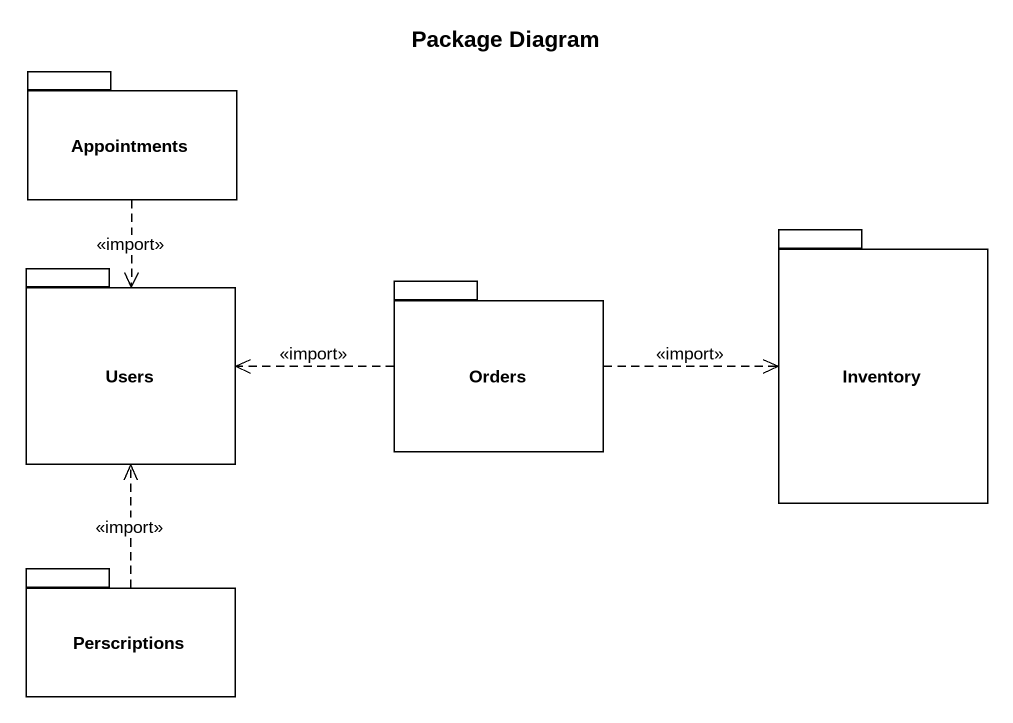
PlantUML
@startuml
title Package Diagram
package Appointments {
}
package Inventory {
}
package Users {
}
package Orders {
}
package Perscriptions {
}
Appointments ..> Users : <<import>>
Orders .right.> Inventory : <<import>>
Orders .left.> Users : <<import>>
Perscriptions .up.> Users : <<import>>
@enduml
